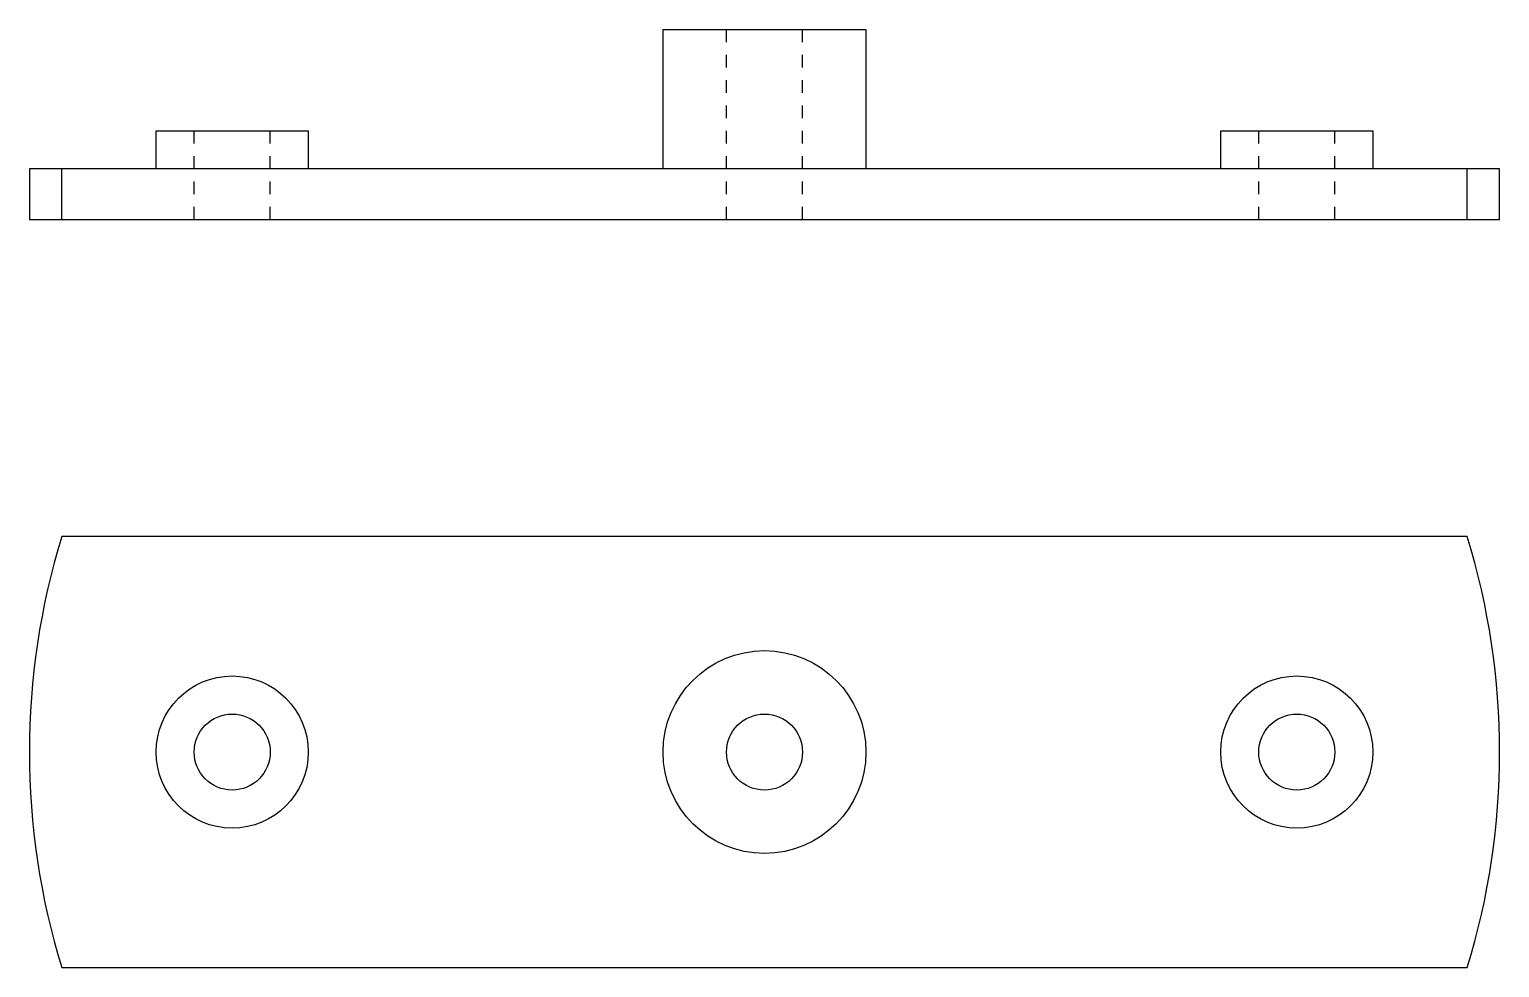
# Model space of a CAD drawing. Header units: millimetres. Extents: x 16 to 132, y 17 to 91.
import ezdxf

# ---------------------------------------------------------------- set-up
doc = ezdxf.new("R2010")
doc.units = ezdxf.units.MM
doc.linetypes.add('JIS_02_1.0', pattern=[2, 1, -1])

msp = doc.modelspace()

# ---------------------------------------------------------------- linework, layer by layer
for p, q in [((66, 80), (66, 91)), ((66, 91), (82, 91)), ((82, 91), (82, 80)), ((26, 80), (26, 83)), ((26, 83), (38, 83)), ((38, 83), (38, 80)), ((110, 80), (110, 83)), ((110, 83), (122, 83)), ((122, 83), (122, 80)), ((132, 80), (16, 80)), ((16, 80), (16, 76)), ((18.55, 76), (18.55, 80)), ((129.45, 76), (129.45, 80)), ((132, 76), (132, 80)), ((16, 76), (132, 76)), ((129.45, 51), (18.55, 51)), ((18.55, 17), (129.45, 17)), ((18.55, 17), (32, 17))]:
    msp.add_line(p, q)
at = {"color": 1, "linetype": 'JIS_02_1.0'}
for p, q in [((71, 76), (71, 91)), ((77, 76), (77, 91)), ((29, 76), (29, 83)), ((35, 76), (35, 83)), ((113, 76), (113, 83)), ((119, 76), (119, 83))]:
    msp.add_line(p, q, dxfattribs=at)
for centre, radius in [((74, 34), 8), ((32, 34), 6), ((116, 34), 6), ((32, 34), 3), ((74, 34), 3), ((116, 34), 3)]:
    msp.add_circle(centre, radius)
for start, end in [(162.9562, 197.0438), (342.9562, 17.0438)]:
    msp.add_arc((74, 34), 58, start, end)

doc.saveas('drawing.dxf')
